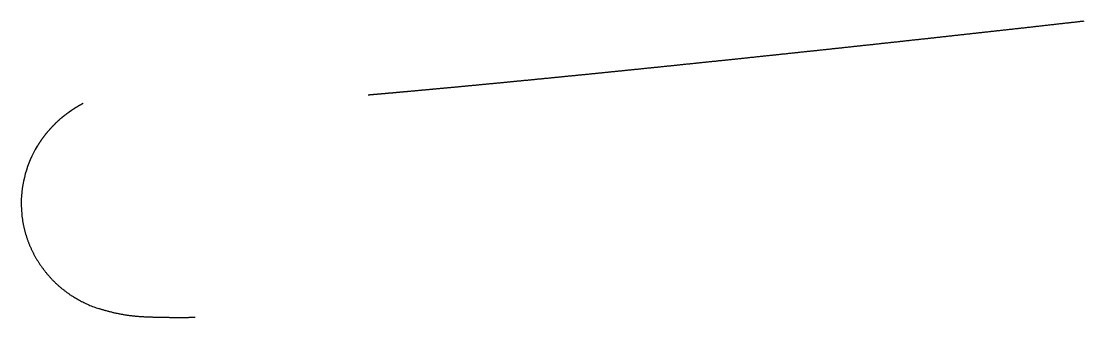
# Model space of a CAD drawing. Extents: x -120222 to -41942, y -19134 to 30932.
# Drawn here: x -96536.67 to -96506.37, y 2106.69 to 2115.14 of the extents above; entities that cross this region are included whole.
import ezdxf

# ---------------------------------------------------------------- set-up
doc = ezdxf.new("R2010")
doc.units = 0
doc.header["$LTSCALE"] = 150
doc.header["$MEASUREMENT"] = 0
doc.linetypes.add('______-18', pattern=[1.2, 0.6, -0.6])
doc.layers.get('0').update_dxf_attribs({"linetype": 'CONTINUOUS'})
doc.layers.add('___B', color=7, linetype='CONTINUOUS')

# ---------------------------------------------------------------- blocks, each defined once
blk = doc.blocks.new('____-249')
at = {"color": 1, "linetype": '______-18', "flags": 128}
for points in [[(-102941.474, -2433.561), (-102941.499, -2433.564), (-102941.524, -2433.567), (-102941.548, -2433.57), (-102941.573, -2433.572), (-102941.598, -2433.575), (-102941.623, -2433.578), (-102941.647, -2433.581), (-102941.672, -2433.584), (-102941.697, -2433.586), (-102941.722, -2433.589), (-102941.746, -2433.592), (-102941.771, -2433.595), (-102941.796, -2433.597), (-102941.821, -2433.6), (-102941.845, -2433.603), (-102941.87, -2433.606), (-102941.895, -2433.609), (-102941.92, -2433.611), (-102941.945, -2433.614), (-102941.969, -2433.617), (-102941.994, -2433.62), (-102942.019, -2433.623), (-102942.044, -2433.625), (-102942.068, -2433.628), (-102942.093, -2433.631), (-102942.118, -2433.634), (-102942.143, -2433.636), (-102942.167, -2433.639), (-102942.192, -2433.642), (-102942.217, -2433.645), (-102942.242, -2433.648), (-102942.266, -2433.65), (-102942.291, -2433.653), (-102942.316, -2433.656), (-102942.341, -2433.659), (-102942.365, -2433.661), (-102942.39, -2433.664), (-102942.415, -2433.667), (-102942.44, -2433.67), (-102942.464, -2433.673), (-102942.489, -2433.675), (-102942.514, -2433.678), (-102942.539, -2433.681), (-102942.564, -2433.684), (-102942.588, -2433.686), (-102942.613, -2433.689), (-102942.638, -2433.692), (-102942.663, -2433.695), (-102942.687, -2433.698), (-102942.712, -2433.7), (-102942.737, -2433.703), (-102942.762, -2433.706), (-102942.786, -2433.709), (-102942.811, -2433.711), (-102942.836, -2433.714), (-102942.861, -2433.717), (-102942.885, -2433.72), (-102942.91, -2433.722), (-102942.935, -2433.725), (-102942.96, -2433.728), (-102942.984, -2433.731), (-102943.009, -2433.734), (-102943.034, -2433.736), (-102943.059, -2433.739), (-102943.084, -2433.742), (-102943.108, -2433.745), (-102943.133, -2433.747), (-102943.158, -2433.75), (-102943.183, -2433.753), (-102943.207, -2433.756), (-102943.232, -2433.758), (-102943.257, -2433.761), (-102943.281, -2433.764), (-102943.306, -2433.767), (-102943.331, -2433.769), (-102943.356, -2433.772), (-102943.38, -2433.775), (-102943.405, -2433.778), (-102943.43, -2433.78), (-102943.454, -2433.783), (-102943.479, -2433.786), (-102943.504, -2433.789), (-102943.529, -2433.791), (-102943.553, -2433.794), (-102943.578, -2433.797), (-102943.603, -2433.8), (-102943.627, -2433.802), (-102943.652, -2433.805), (-102943.677, -2433.808), (-102943.701, -2433.811), (-102943.726, -2433.813), (-102943.751, -2433.816), (-102943.775, -2433.819), (-102943.8, -2433.822), (-102943.825, -2433.824), (-102943.849, -2433.827), (-102943.874, -2433.83), (-102943.899, -2433.833), (-102943.923, -2433.835), (-102943.948, -2433.838), (-102943.972, -2433.841), (-102943.997, -2433.844), (-102944.022, -2433.846), (-102944.046, -2433.849), (-102944.071, -2433.852), (-102944.096, -2433.854), (-102944.12, -2433.857), (-102944.145, -2433.86), (-102944.169, -2433.863), (-102944.194, -2433.865), (-102944.219, -2433.868), (-102944.243, -2433.871), (-102944.268, -2433.874), (-102944.292, -2433.876), (-102944.317, -2433.879), (-102944.341, -2433.882), (-102944.366, -2433.884), (-102944.391, -2433.887), (-102944.415, -2433.89), (-102944.44, -2433.893), (-102944.464, -2433.895), (-102944.489, -2433.898), (-102944.513, -2433.901), (-102944.538, -2433.903), (-102944.562, -2433.906), (-102944.587, -2433.909), (-102944.612, -2433.912), (-102944.636, -2433.914), (-102944.661, -2433.917), (-102944.685, -2433.92), (-102944.71, -2433.922), (-102944.734, -2433.925), (-102944.759, -2433.928), (-102944.783, -2433.93), (-102944.808, -2433.933), (-102944.832, -2433.936), (-102944.857, -2433.939), (-102944.881, -2433.941), (-102944.906, -2433.944), (-102944.93, -2433.947), (-102944.955, -2433.949), (-102944.979, -2433.952), (-102945.004, -2433.955), (-102945.028, -2433.957), (-102945.053, -2433.96), (-102945.077, -2433.963), (-102945.102, -2433.966), (-102945.126, -2433.968), (-102945.15, -2433.971), (-102945.175, -2433.974), (-102945.199, -2433.976), (-102945.224, -2433.979), (-102945.248, -2433.982), (-102945.273, -2433.984), (-102945.297, -2433.987), (-102945.322, -2433.99), (-102945.346, -2433.992), (-102945.37, -2433.995), (-102945.395, -2433.998), (-102945.419, -2434), (-102945.444, -2434.003), (-102945.468, -2434.006), (-102945.492, -2434.009), (-102945.517, -2434.011), (-102945.541, -2434.014), (-102945.566, -2434.017), (-102945.59, -2434.019), (-102945.614, -2434.022), (-102945.639, -2434.025), (-102945.663, -2434.027), (-102945.688, -2434.03), (-102945.712, -2434.033), (-102945.736, -2434.035), (-102945.761, -2434.038), (-102945.785, -2434.041), (-102945.809, -2434.043), (-102945.834, -2434.046), (-102945.858, -2434.049), (-102945.882, -2434.051), (-102945.907, -2434.054), (-102945.931, -2434.057), (-102945.955, -2434.059), (-102945.98, -2434.062), (-102946.004, -2434.065), (-102946.028, -2434.067), (-102946.053, -2434.07), (-102946.077, -2434.073), (-102946.101, -2434.075), (-102946.126, -2434.078), (-102946.15, -2434.081), (-102946.174, -2434.083), (-102946.199, -2434.086), (-102946.223, -2434.088), (-102946.247, -2434.091), (-102946.272, -2434.094), (-102946.296, -2434.096), (-102946.32, -2434.099), (-102946.344, -2434.102), (-102946.369, -2434.104), (-102946.393, -2434.107), (-102946.417, -2434.11), (-102946.441, -2434.112), (-102946.466, -2434.115), (-102946.49, -2434.118), (-102946.514, -2434.12), (-102946.538, -2434.123), (-102946.562, -2434.126), (-102946.587, -2434.128), (-102946.611, -2434.131), (-102946.635, -2434.133), (-102946.659, -2434.136), (-102946.683, -2434.139), (-102946.708, -2434.141), (-102946.732, -2434.144), (-102946.756, -2434.147), (-102946.78, -2434.149), (-102946.804, -2434.152), (-102946.828, -2434.154), (-102946.853, -2434.157), (-102946.877, -2434.16), (-102946.901, -2434.162), (-102946.925, -2434.165), (-102946.949, -2434.168), (-102946.973, -2434.17), (-102946.997, -2434.173), (-102947.021, -2434.175), (-102947.046, -2434.178), (-102947.07, -2434.181), (-102947.094, -2434.183), (-102947.118, -2434.186), (-102947.142, -2434.188), (-102947.166, -2434.191), (-102947.19, -2434.194), (-102947.214, -2434.196), (-102947.238, -2434.199), (-102947.262, -2434.202), (-102947.286, -2434.204), (-102947.31, -2434.207), (-102947.334, -2434.209), (-102947.358, -2434.212), (-102947.382, -2434.215), (-102947.406, -2434.217), (-102947.43, -2434.22), (-102947.454, -2434.222), (-102947.478, -2434.225), (-102947.502, -2434.228), (-102947.526, -2434.23), (-102947.55, -2434.233), (-102947.574, -2434.235), (-102947.598, -2434.238), (-102947.622, -2434.24), (-102947.646, -2434.243), (-102947.67, -2434.246), (-102947.694, -2434.248), (-102947.718, -2434.251), (-102947.742, -2434.253), (-102947.766, -2434.256), (-102947.79, -2434.259), (-102947.814, -2434.261), (-102947.838, -2434.264), (-102947.862, -2434.266), (-102947.885, -2434.269), (-102947.909, -2434.271), (-102947.933, -2434.274), (-102947.957, -2434.277), (-102947.981, -2434.279), (-102948.005, -2434.282), (-102948.029, -2434.284), (-102948.053, -2434.287), (-102948.076, -2434.289), (-102948.1, -2434.292), (-102948.124, -2434.295), (-102948.148, -2434.297), (-102948.172, -2434.3), (-102948.196, -2434.302), (-102948.219, -2434.305), (-102948.243, -2434.307), (-102948.267, -2434.31), (-102948.291, -2434.313), (-102948.315, -2434.315), (-102948.338, -2434.318), (-102948.362, -2434.32), (-102948.386, -2434.323), (-102948.41, -2434.325), (-102948.433, -2434.328), (-102948.457, -2434.33), (-102948.481, -2434.333), (-102948.505, -2434.335), (-102948.528, -2434.338), (-102948.552, -2434.341), (-102948.576, -2434.343), (-102948.6, -2434.346), (-102948.623, -2434.348), (-102948.647, -2434.351), (-102948.671, -2434.353), (-102948.695, -2434.356), (-102948.718, -2434.358), (-102948.742, -2434.361), (-102948.766, -2434.363), (-102948.789, -2434.366), (-102948.813, -2434.369), (-102948.837, -2434.371), (-102948.86, -2434.374), (-102948.884, -2434.376), (-102948.908, -2434.379), (-102948.931, -2434.381), (-102948.955, -2434.384), (-102948.978, -2434.386), (-102949.002, -2434.389), (-102949.026, -2434.391), (-102949.049, -2434.394), (-102949.073, -2434.396), (-102949.097, -2434.399), (-102949.12, -2434.401), (-102949.144, -2434.404), (-102949.167, -2434.406), (-102949.191, -2434.409), (-102949.215, -2434.411), (-102949.238, -2434.414), (-102949.262, -2434.416), (-102949.285, -2434.419), (-102949.309, -2434.421), (-102949.332, -2434.424), (-102949.356, -2434.426), (-102949.379, -2434.429), (-102949.403, -2434.431), (-102949.426, -2434.434), (-102949.45, -2434.436), (-102949.473, -2434.439), (-102949.497, -2434.441), (-102949.52, -2434.444), (-102949.544, -2434.446), (-102949.567, -2434.449), (-102949.591, -2434.451), (-102949.614, -2434.454), (-102949.637, -2434.456), (-102949.661, -2434.459), (-102949.684, -2434.461), (-102949.708, -2434.464), (-102949.731, -2434.466), (-102949.754, -2434.469), (-102949.778, -2434.471), (-102949.801, -2434.474), (-102949.824, -2434.476), (-102949.848, -2434.479), (-102949.871, -2434.481), (-102949.894, -2434.484), (-102949.918, -2434.486), (-102949.941, -2434.489), (-102949.964, -2434.491), (-102949.988, -2434.494), (-102950.011, -2434.496), (-102950.034, -2434.499), (-102950.057, -2434.501), (-102950.081, -2434.503), (-102950.104, -2434.506), (-102950.127, -2434.508), (-102950.15, -2434.511), (-102950.174, -2434.513), (-102950.197, -2434.516), (-102950.22, -2434.518), (-102950.243, -2434.521), (-102950.266, -2434.523), (-102950.29, -2434.526), (-102950.313, -2434.528), (-102950.336, -2434.53), (-102950.359, -2434.533), (-102950.382, -2434.535), (-102950.405, -2434.538), (-102950.428, -2434.54), (-102950.451, -2434.543), (-102950.475, -2434.545), (-102950.498, -2434.548), (-102950.521, -2434.55), (-102950.544, -2434.552), (-102950.567, -2434.555), (-102950.59, -2434.557), (-102950.613, -2434.56), (-102950.636, -2434.562), (-102950.659, -2434.565), (-102950.682, -2434.567), (-102950.705, -2434.569), (-102950.728, -2434.572), (-102950.751, -2434.574), (-102950.774, -2434.577), (-102950.797, -2434.579), (-102950.82, -2434.582), (-102950.843, -2434.584), (-102950.866, -2434.586), (-102950.889, -2434.589), (-102950.912, -2434.591), (-102950.935, -2434.594), (-102950.957, -2434.596), (-102950.98, -2434.598), (-102951.003, -2434.601), (-102951.026, -2434.603), (-102951.049, -2434.606), (-102951.072, -2434.608), (-102951.095, -2434.61), (-102951.118, -2434.613), (-102951.14, -2434.615), (-102951.163, -2434.618), (-102951.186, -2434.62), (-102951.209, -2434.622), (-102951.232, -2434.625), (-102951.254, -2434.627), (-102951.277, -2434.63), (-102951.3, -2434.632), (-102951.323, -2434.634), (-102951.346, -2434.637), (-102951.368, -2434.639), (-102951.391, -2434.641), (-102951.414, -2434.644), (-102951.436, -2434.646), (-102951.459, -2434.649), (-102951.482, -2434.651), (-102951.505, -2434.653), (-102951.527, -2434.656), (-102951.55, -2434.658), (-102951.573, -2434.66), (-102951.595, -2434.663), (-102951.618, -2434.665), (-102951.64, -2434.668), (-102951.663, -2434.67), (-102951.686, -2434.672), (-102951.708, -2434.675), (-102951.731, -2434.677), (-102951.754, -2434.679), (-102951.776, -2434.682), (-102951.799, -2434.684), (-102951.821, -2434.686), (-102951.844, -2434.689), (-102951.866, -2434.691), (-102951.889, -2434.693), (-102951.911, -2434.696), (-102951.934, -2434.698), (-102951.956, -2434.7), (-102951.979, -2434.703), (-102952.001, -2434.705), (-102952.024, -2434.707), (-102952.046, -2434.71), (-102952.069, -2434.712), (-102952.091, -2434.714), (-102952.114, -2434.717), (-102952.136, -2434.719), (-102952.159, -2434.721), (-102952.181, -2434.724), (-102952.203, -2434.726), (-102952.226, -2434.728), (-102952.248, -2434.731), (-102952.271, -2434.733), (-102952.293, -2434.735), (-102952.315, -2434.738), (-102952.338, -2434.74), (-102952.36, -2434.742), (-102952.382, -2434.745), (-102952.405, -2434.747), (-102952.427, -2434.749), (-102952.449, -2434.752), (-102952.471, -2434.754), (-102952.494, -2434.756), (-102952.516, -2434.759), (-102952.538, -2434.761), (-102952.56, -2434.763), (-102952.583, -2434.765), (-102952.605, -2434.768), (-102952.627, -2434.77), (-102952.649, -2434.772), (-102952.671, -2434.775), (-102952.694, -2434.777), (-102952.716, -2434.779), (-102952.738, -2434.781), (-102952.76, -2434.784), (-102952.782, -2434.786), (-102952.804, -2434.788), (-102952.826, -2434.791), (-102952.848, -2434.793), (-102952.87, -2434.795), (-102952.893, -2434.797), (-102952.915, -2434.8), (-102952.937, -2434.802), (-102952.959, -2434.804), (-102952.981, -2434.806), (-102953.003, -2434.809), (-102953.025, -2434.811), (-102953.047, -2434.813), (-102953.069, -2434.816), (-102953.091, -2434.818), (-102953.113, -2434.82), (-102953.134, -2434.822), (-102953.156, -2434.825), (-102953.178, -2434.827), (-102953.2, -2434.829), (-102953.222, -2434.831), (-102953.244, -2434.834), (-102953.266, -2434.836), (-102953.288, -2434.838), (-102953.31, -2434.84), (-102953.331, -2434.843), (-102953.353, -2434.845), (-102953.375, -2434.847), (-102953.397, -2434.849), (-102953.419, -2434.852), (-102953.44, -2434.854), (-102953.462, -2434.856), (-102953.484, -2434.858), (-102953.506, -2434.86), (-102953.527, -2434.863), (-102953.549, -2434.865), (-102953.571, -2434.867), (-102953.593, -2434.869), (-102953.614, -2434.872), (-102953.636, -2434.874), (-102953.658, -2434.876), (-102953.679, -2434.878), (-102953.701, -2434.88), (-102953.722, -2434.883), (-102953.744, -2434.885), (-102953.766, -2434.887), (-102953.787, -2434.889), (-102953.809, -2434.891), (-102953.83, -2434.894), (-102953.852, -2434.896), (-102953.874, -2434.898), (-102953.895, -2434.9), (-102953.917, -2434.902), (-102953.938, -2434.905), (-102953.96, -2434.907), (-102953.981, -2434.909), (-102954.003, -2434.911), (-102954.024, -2434.913), (-102954.046, -2434.916), (-102954.067, -2434.918), (-102954.088, -2434.92), (-102954.11, -2434.922), (-102954.131, -2434.924), (-102954.153, -2434.926), (-102954.174, -2434.929), (-102954.196, -2434.931), (-102954.217, -2434.933), (-102954.238, -2434.935), (-102954.26, -2434.937), (-102954.281, -2434.94), (-102954.302, -2434.942), (-102954.324, -2434.944), (-102954.345, -2434.946), (-102954.366, -2434.948), (-102954.387, -2434.95), (-102954.409, -2434.952), (-102954.43, -2434.955), (-102954.451, -2434.957), (-102954.472, -2434.959), (-102954.494, -2434.961), (-102954.515, -2434.963), (-102954.536, -2434.965), (-102954.557, -2434.968), (-102954.578, -2434.97), (-102954.6, -2434.972), (-102954.621, -2434.974), (-102954.642, -2434.976), (-102954.663, -2434.978), (-102954.684, -2434.98), (-102954.705, -2434.983), (-102954.726, -2434.985), (-102954.748, -2434.987), (-102954.769, -2434.989), (-102954.79, -2434.991), (-102954.811, -2434.993), (-102954.832, -2434.995), (-102954.853, -2434.997), (-102954.874, -2435), (-102954.895, -2435.002), (-102954.916, -2435.004), (-102954.937, -2435.006), (-102954.958, -2435.008), (-102954.979, -2435.01), (-102955, -2435.012), (-102955.021, -2435.014), (-102955.042, -2435.016), (-102955.062, -2435.019), (-102955.083, -2435.021), (-102955.104, -2435.023), (-102955.125, -2435.025), (-102955.146, -2435.027), (-102955.167, -2435.029), (-102955.188, -2435.031), (-102955.208, -2435.033), (-102955.229, -2435.035), (-102955.25, -2435.037), (-102955.271, -2435.039), (-102955.292, -2435.042), (-102955.312, -2435.044), (-102955.333, -2435.046), (-102955.354, -2435.048), (-102955.375, -2435.05), (-102955.395, -2435.052), (-102955.416, -2435.054), (-102955.437, -2435.056), (-102955.457, -2435.058), (-102955.478, -2435.06), (-102955.499, -2435.062), (-102955.519, -2435.064), (-102955.54, -2435.066), (-102955.56, -2435.068), (-102955.581, -2435.07), (-102955.601, -2435.073), (-102955.622, -2435.075), (-102955.643, -2435.077), (-102955.663, -2435.079), (-102955.684, -2435.081), (-102955.704, -2435.083), (-102955.725, -2435.085), (-102955.745, -2435.087), (-102955.765, -2435.089), (-102955.786, -2435.091), (-102955.806, -2435.093), (-102955.827, -2435.095), (-102955.847, -2435.097), (-102955.868, -2435.099), (-102955.888, -2435.101), (-102955.908, -2435.103), (-102955.929, -2435.105), (-102955.949, -2435.107), (-102955.969, -2435.109), (-102955.99, -2435.111), (-102956.01, -2435.113), (-102956.03, -2435.115), (-102956.05, -2435.117), (-102956.071, -2435.119), (-102956.091, -2435.121), (-102956.111, -2435.123), (-102956.131, -2435.125), (-102956.152, -2435.127), (-102956.172, -2435.129), (-102956.192, -2435.131), (-102956.212, -2435.133), (-102956.232, -2435.135), (-102956.252, -2435.137), (-102956.272, -2435.139), (-102956.293, -2435.141), (-102956.313, -2435.143), (-102956.333, -2435.145), (-102956.353, -2435.147), (-102956.373, -2435.149), (-102956.393, -2435.151), (-102956.413, -2435.153), (-102956.433, -2435.155), (-102956.453, -2435.157), (-102956.473, -2435.159), (-102956.493, -2435.161), (-102956.513, -2435.163), (-102956.533, -2435.165), (-102956.553, -2435.167), (-102956.573, -2435.169), (-102956.592, -2435.171), (-102956.612, -2435.173), (-102956.632, -2435.175), (-102956.652, -2435.177), (-102956.672, -2435.179), (-102956.692, -2435.181), (-102956.712, -2435.183), (-102956.731, -2435.185), (-102956.751, -2435.187), (-102956.771, -2435.188), (-102956.791, -2435.19), (-102956.81, -2435.192), (-102956.83, -2435.194), (-102956.85, -2435.196), (-102956.87, -2435.198), (-102956.889, -2435.2), (-102956.909, -2435.202), (-102956.929, -2435.204), (-102956.948, -2435.206), (-102956.968, -2435.208), (-102956.988, -2435.21), (-102957.007, -2435.212), (-102957.027, -2435.214), (-102957.046, -2435.215), (-102957.066, -2435.217), (-102957.086, -2435.219), (-102957.105, -2435.221), (-102957.125, -2435.223), (-102957.144, -2435.225), (-102957.164, -2435.227), (-102957.183, -2435.229), (-102957.203, -2435.231), (-102957.222, -2435.233), (-102957.242, -2435.235), (-102957.261, -2435.236), (-102957.28, -2435.238), (-102957.3, -2435.24), (-102957.319, -2435.242), (-102957.339, -2435.244), (-102957.358, -2435.246), (-102957.377, -2435.248), (-102957.397, -2435.25), (-102957.416, -2435.252), (-102957.435, -2435.253), (-102957.455, -2435.255), (-102957.474, -2435.257), (-102957.493, -2435.259), (-102957.513, -2435.261), (-102957.532, -2435.263), (-102957.551, -2435.265), (-102957.57, -2435.266), (-102957.589, -2435.268), (-102957.609, -2435.27), (-102957.628, -2435.272), (-102957.647, -2435.274), (-102957.666, -2435.276), (-102957.685, -2435.278), (-102957.704, -2435.279), (-102957.723, -2435.281), (-102957.743, -2435.283), (-102957.762, -2435.285), (-102957.781, -2435.287), (-102957.8, -2435.289), (-102957.819, -2435.291), (-102957.838, -2435.292), (-102957.857, -2435.294), (-102957.876, -2435.296), (-102957.895, -2435.298), (-102957.914, -2435.3), (-102957.932, -2435.301), (-102957.951, -2435.303), (-102957.97, -2435.305), (-102957.989, -2435.307), (-102958.008, -2435.309), (-102958.027, -2435.311), (-102958.046, -2435.312), (-102958.064, -2435.314), (-102958.083, -2435.316), (-102958.102, -2435.318), (-102958.121, -2435.32), (-102958.139, -2435.321), (-102958.158, -2435.323), (-102958.177, -2435.325), (-102958.196, -2435.327), (-102958.214, -2435.329), (-102958.233, -2435.33), (-102958.251, -2435.332), (-102958.27, -2435.334), (-102958.289, -2435.336), (-102958.307, -2435.338), (-102958.326, -2435.339), (-102958.344, -2435.341), (-102958.363, -2435.343), (-102958.381, -2435.345), (-102958.4, -2435.346), (-102958.418, -2435.348), (-102958.437, -2435.35), (-102958.455, -2435.352), (-102958.474, -2435.353), (-102958.492, -2435.355), (-102958.511, -2435.357), (-102958.529, -2435.359), (-102958.547, -2435.36), (-102958.566, -2435.362), (-102958.584, -2435.364), (-102958.603, -2435.366), (-102958.621, -2435.367), (-102958.639, -2435.369), (-102958.657, -2435.371), (-102958.676, -2435.373), (-102958.694, -2435.374), (-102958.712, -2435.376), (-102958.73, -2435.378), (-102958.749, -2435.38), (-102958.767, -2435.381), (-102958.785, -2435.383), (-102958.803, -2435.385), (-102958.821, -2435.387), (-102958.839, -2435.388), (-102958.857, -2435.39), (-102958.876, -2435.392), (-102958.894, -2435.393), (-102958.912, -2435.395), (-102958.93, -2435.397), (-102958.948, -2435.398), (-102958.966, -2435.4), (-102958.984, -2435.402), (-102959.002, -2435.404), (-102959.02, -2435.405), (-102959.038, -2435.407), (-102959.055, -2435.409), (-102959.073, -2435.41), (-102959.091, -2435.412), (-102959.109, -2435.414), (-102959.127, -2435.415), (-102959.145, -2435.417), (-102959.163, -2435.419), (-102959.18, -2435.42), (-102959.198, -2435.422), (-102959.216, -2435.424), (-102959.234, -2435.425), (-102959.252, -2435.427), (-102959.269, -2435.429), (-102959.287, -2435.43), (-102959.305, -2435.432), (-102959.322, -2435.434), (-102959.34, -2435.435), (-102959.358, -2435.437), (-102959.375, -2435.439), (-102959.393, -2435.44), (-102959.411, -2435.442), (-102959.428, -2435.444), (-102959.446, -2435.445), (-102959.463, -2435.447), (-102959.481, -2435.449), (-102959.498, -2435.45), (-102959.516, -2435.452), (-102959.533, -2435.454), (-102959.551, -2435.455), (-102959.568, -2435.457), (-102959.586, -2435.458), (-102959.603, -2435.46), (-102959.62, -2435.462), (-102959.638, -2435.463), (-102959.655, -2435.465), (-102959.673, -2435.466), (-102959.69, -2435.468), (-102959.707, -2435.47), (-102959.724, -2435.471), (-102959.742, -2435.473), (-102959.759, -2435.475), (-102959.776, -2435.476), (-102959.794, -2435.478), (-102959.811, -2435.479), (-102959.828, -2435.481), (-102959.845, -2435.482), (-102959.862, -2435.484), (-102959.88, -2435.486), (-102959.897, -2435.487), (-102959.914, -2435.489), (-102959.931, -2435.49), (-102959.947, -2435.492), (-102959.964, -2435.494), (-102959.981, -2435.495), (-102959.998, -2435.497), (-102960.014, -2435.498), (-102960.031, -2435.5), (-102960.047, -2435.501), (-102960.064, -2435.503), (-102960.08, -2435.504), (-102960.096, -2435.506), (-102960.112, -2435.507), (-102960.128, -2435.509), (-102960.144, -2435.51), (-102960.16, -2435.512), (-102960.176, -2435.513), (-102960.191, -2435.514), (-102960.207, -2435.516), (-102960.223, -2435.517), (-102960.238, -2435.519), (-102960.254, -2435.52), (-102960.269, -2435.522), (-102960.284, -2435.523), (-102960.299, -2435.524), (-102960.315, -2435.526), (-102960.33, -2435.527), (-102960.345, -2435.528), (-102960.359, -2435.53), (-102960.374, -2435.531), (-102960.389, -2435.533), (-102960.404, -2435.534), (-102960.418, -2435.535), (-102960.433, -2435.537), (-102960.447, -2435.538), (-102960.461, -2435.539), (-102960.476, -2435.54), (-102960.49, -2435.542), (-102960.504, -2435.543), (-102960.518, -2435.544), (-102960.532, -2435.546), (-102960.546, -2435.547), (-102960.56, -2435.548), (-102960.573, -2435.549), (-102960.587, -2435.551), (-102960.601, -2435.552), (-102960.614, -2435.553), (-102960.628, -2435.554), (-102960.641, -2435.555), (-102960.654, -2435.557), (-102960.667, -2435.558), (-102960.68, -2435.559), (-102960.693, -2435.56), (-102960.706, -2435.561), (-102960.719, -2435.563), (-102960.732, -2435.564), (-102960.745, -2435.565), (-102960.757, -2435.566), (-102960.77, -2435.567), (-102960.783, -2435.568), (-102960.795, -2435.569), (-102960.807, -2435.571), (-102960.82, -2435.572), (-102960.832, -2435.573), (-102960.844, -2435.574), (-102960.856, -2435.575), (-102960.868, -2435.576), (-102960.88, -2435.577), (-102960.892, -2435.578), (-102960.903, -2435.579), (-102960.915, -2435.58), (-102960.926, -2435.581), (-102960.938, -2435.582), (-102960.949, -2435.583), (-102960.961, -2435.584), (-102960.972, -2435.585), (-102960.983, -2435.586), (-102960.994, -2435.587), (-102961.005, -2435.588), (-102961.016, -2435.589), (-102961.027, -2435.59), (-102961.037, -2435.591), (-102961.048, -2435.592), (-102961.059, -2435.593), (-102961.069, -2435.594), (-102961.079, -2435.595), (-102961.09, -2435.596), (-102961.1, -2435.597), (-102961.11, -2435.598), (-102961.12, -2435.599), (-102961.13, -2435.6), (-102961.14, -2435.6), (-102961.15, -2435.601), (-102961.16, -2435.602), (-102961.17, -2435.603), (-102961.179, -2435.604), (-102961.189, -2435.605), (-102961.198, -2435.606), (-102961.207, -2435.606), (-102961.217, -2435.607), (-102961.226, -2435.608), (-102961.235, -2435.609), (-102961.244, -2435.61), (-102961.253, -2435.61), (-102961.262, -2435.611), (-102961.271, -2435.612), (-102961.279, -2435.613), (-102961.288, -2435.614), (-102961.297, -2435.614), (-102961.305, -2435.615), (-102961.314, -2435.616), (-102961.322, -2435.617), (-102961.33, -2435.617), (-102961.338, -2435.618), (-102961.346, -2435.619), (-102961.354, -2435.619), (-102961.362, -2435.62), (-102961.37, -2435.621), (-102961.378, -2435.622), (-102961.385, -2435.622), (-102961.393, -2435.623), (-102961.4, -2435.624), (-102961.408, -2435.624), (-102961.415, -2435.625), (-102961.423, -2435.626), (-102961.43, -2435.626), (-102961.437, -2435.627), (-102961.444, -2435.627), (-102961.451, -2435.628), (-102961.458, -2435.629), (-102961.465, -2435.629), (-102961.472, -2435.63), (-102961.479, -2435.631), (-102961.486, -2435.631), (-102961.493, -2435.632), (-102961.5, -2435.632), (-102961.507, -2435.633), (-102961.514, -2435.634), (-102961.521, -2435.634), (-102961.528, -2435.635), (-102961.535, -2435.636), (-102961.542, -2435.636), (-102961.549, -2435.637), (-102961.556, -2435.637), (-102961.563, -2435.638), (-102961.57, -2435.639), (-102961.577, -2435.639), (-102961.584, -2435.64), (-102961.591, -2435.64), (-102961.598, -2435.641), (-102961.605, -2435.642), (-102961.612, -2435.642), (-102961.619, -2435.643), (-102961.626, -2435.643), (-102961.633, -2435.644), (-102961.64, -2435.645), (-102961.647, -2435.645), (-102961.654, -2435.646), (-102961.661, -2435.647), (-102961.668, -2435.647), (-102961.675, -2435.648), (-102961.682, -2435.648), (-102961.688, -2435.649), (-102961.695, -2435.65), (-102961.702, -2435.65), (-102961.709, -2435.651), (-102961.716, -2435.651), (-102961.723, -2435.652), (-102961.73, -2435.653), (-102961.737, -2435.653), (-102961.744, -2435.654), (-102961.751, -2435.654), (-102961.757, -2435.655), (-102961.764, -2435.656), (-102961.771, -2435.656), (-102961.778, -2435.657), (-102961.785, -2435.657), (-102961.792, -2435.658), (-102961.799, -2435.659), (-102961.806, -2435.659), (-102961.812, -2435.66), (-102961.819, -2435.66), (-102961.826, -2435.661), (-102961.833, -2435.662), (-102961.84, -2435.662), (-102961.847, -2435.663), (-102961.853, -2435.663), (-102961.86, -2435.664), (-102961.867, -2435.665), (-102961.874, -2435.665), (-102961.881, -2435.666), (-102961.881, -2435.666)], [(-102966.815, -2442.003), (-102966.837, -2442.003), (-102966.858, -2442.004), (-102966.88, -2442.004), (-102966.902, -2442.004), (-102966.923, -2442.005), (-102966.945, -2442.005), (-102966.966, -2442.005), (-102966.988, -2442.005), (-102967.009, -2442.006), (-102967.031, -2442.006), (-102967.053, -2442.006), (-102967.074, -2442.006), (-102967.096, -2442.006), (-102967.117, -2442.007), (-102967.139, -2442.007), (-102967.161, -2442.007), (-102967.182, -2442.007), (-102967.204, -2442.007), (-102967.226, -2442.007), (-102967.247, -2442.007), (-102967.269, -2442.007), (-102967.291, -2442.007), (-102967.312, -2442.007), (-102967.334, -2442.007), (-102967.356, -2442.007), (-102967.377, -2442.007), (-102967.399, -2442.007), (-102967.421, -2442.007), (-102967.442, -2442.006), (-102967.464, -2442.006), (-102967.486, -2442.006), (-102967.507, -2442.006), (-102967.529, -2442.006), (-102967.551, -2442.005), (-102967.573, -2442.005), (-102967.594, -2442.005), (-102967.616, -2442.005), (-102967.638, -2442.004), (-102967.66, -2442.004), (-102967.681, -2442.004), (-102967.703, -2442.003), (-102967.725, -2442.003), (-102967.747, -2442.002), (-102967.769, -2442.002), (-102967.79, -2442.002), (-102967.812, -2442.001), (-102967.834, -2442.001), (-102967.856, -2442), (-102967.878, -2442), (-102967.899, -2441.999), (-102967.921, -2441.998), (-102967.943, -2441.998), (-102967.965, -2441.997), (-102967.987, -2441.997), (-102968.009, -2441.996), (-102968.03, -2441.995), (-102968.052, -2441.995), (-102968.074, -2441.994), (-102968.096, -2441.993), (-102968.118, -2441.992), (-102968.14, -2441.992), (-102968.162, -2441.991), (-102968.183, -2441.99), (-102968.205, -2441.989), (-102968.227, -2441.988), (-102968.249, -2441.987), (-102968.271, -2441.986), (-102968.293, -2441.985), (-102968.315, -2441.984), (-102968.336, -2441.983), (-102968.358, -2441.981), (-102968.38, -2441.98), (-102968.402, -2441.978), (-102968.423, -2441.976), (-102968.445, -2441.975), (-102968.467, -2441.973), (-102968.488, -2441.971), (-102968.51, -2441.969), (-102968.531, -2441.966), (-102968.553, -2441.964), (-102968.574, -2441.962), (-102968.596, -2441.959), (-102968.617, -2441.957), (-102968.639, -2441.954), (-102968.66, -2441.951), (-102968.682, -2441.949), (-102968.703, -2441.946), (-102968.725, -2441.943), (-102968.746, -2441.94), (-102968.767, -2441.936), (-102968.789, -2441.933), (-102968.81, -2441.93), (-102968.831, -2441.926), (-102968.852, -2441.923), (-102968.874, -2441.919), (-102968.895, -2441.915), (-102968.916, -2441.912), (-102968.937, -2441.908), (-102968.958, -2441.904), (-102968.979, -2441.899), (-102969, -2441.895), (-102969.022, -2441.891), (-102969.043, -2441.887), (-102969.064, -2441.882), (-102969.085, -2441.877), (-102969.106, -2441.873), (-102969.127, -2441.868), (-102969.148, -2441.863), (-102969.168, -2441.858), (-102969.189, -2441.853), (-102969.21, -2441.848), (-102969.231, -2441.843), (-102969.252, -2441.837), (-102969.273, -2441.832), (-102969.293, -2441.827), (-102969.314, -2441.821), (-102969.335, -2441.815), (-102969.356, -2441.809), (-102969.376, -2441.804), (-102969.397, -2441.798), (-102969.418, -2441.792), (-102969.438, -2441.785), (-102969.459, -2441.779), (-102969.48, -2441.773), (-102969.5, -2441.766), (-102969.521, -2441.76), (-102969.541, -2441.753), (-102969.562, -2441.747), (-102969.562, -2441.747)]]:
    blk.add_lwpolyline(points, dxfattribs=at)
blk.add_lwpolyline([(-102970.004, -2435.901, 0.006616), (-102970.098, -2435.954), (-102970.098, -2435.954), (-102970.102, -2435.956), (-102970.105, -2435.958), (-102970.109, -2435.959), (-102970.112, -2435.961), (-102970.115, -2435.963), (-102970.119, -2435.965), (-102970.122, -2435.967), (-102970.126, -2435.969), (-102970.129, -2435.971), (-102970.133, -2435.973), (-102970.136, -2435.975), (-102970.139, -2435.977), (-102970.143, -2435.979), (-102970.146, -2435.981), (-102970.15, -2435.983), (-102970.153, -2435.985), (-102970.157, -2435.987), (-102970.16, -2435.99), (-102970.163, -2435.992), (-102970.167, -2435.994), (-102970.17, -2435.996), (-102970.174, -2435.998), (-102970.177, -2436), (-102970.18, -2436.002), (-102970.184, -2436.004), (-102970.187, -2436.006), (-102970.191, -2436.008), (-102970.194, -2436.01), (-102970.197, -2436.012), (-102970.201, -2436.014), (-102970.204, -2436.016), (-102970.207, -2436.018), (-102970.211, -2436.02), (-102970.214, -2436.022), (-102970.218, -2436.025), (-102970.221, -2436.027), (-102970.224, -2436.029), (-102970.228, -2436.031), (-102970.231, -2436.033), (-102970.234, -2436.035), (-102970.238, -2436.037), (-102970.241, -2436.039), (-102970.244, -2436.041), (-102970.248, -2436.044), (-102970.251, -2436.046), (-102970.255, -2436.048), (-102970.258, -2436.05), (-102970.261, -2436.052), (-102970.265, -2436.054), (-102970.268, -2436.056), (-102970.271, -2436.059), (-102970.275, -2436.061), (-102970.278, -2436.063), (-102970.281, -2436.065), (-102970.285, -2436.067), (-102970.288, -2436.069), (-102970.291, -2436.072), (-102970.295, -2436.074), (-102970.298, -2436.076), (-102970.301, -2436.078), (-102970.304, -2436.08), (-102970.308, -2436.083), (-102970.311, -2436.085), (-102970.314, -2436.087), (-102970.318, -2436.089), (-102970.321, -2436.091), (-102970.324, -2436.094), (-102970.328, -2436.096), (-102970.331, -2436.098), (-102970.335, -2436.101), (-102970.338, -2436.103), (-102970.342, -2436.106), (-102970.345, -2436.108), (-102970.349, -2436.11), (-102970.353, -2436.113), (-102970.356, -2436.116), (-102970.36, -2436.118), (-102970.364, -2436.121), (-102970.367, -2436.123), (-102970.371, -2436.126), (-102970.375, -2436.129), (-102970.379, -2436.131), (-102970.383, -2436.134), (-102970.387, -2436.137), (-102970.391, -2436.14), (-102970.395, -2436.143), (-102970.399, -2436.145), (-102970.403, -2436.148), (-102970.407, -2436.151), (-102970.411, -2436.154), (-102970.415, -2436.157), (-102970.419, -2436.16), (-102970.423, -2436.163), (-102970.427, -2436.166), (-102970.432, -2436.169), (-102970.436, -2436.173), (-102970.44, -2436.176), (-102970.445, -2436.179), (-102970.449, -2436.182), (-102970.453, -2436.185), (-102970.458, -2436.189), (-102970.462, -2436.192), (-102970.467, -2436.195), (-102970.471, -2436.199), (-102970.476, -2436.202), (-102970.48, -2436.205), (-102970.485, -2436.209), (-102970.49, -2436.212), (-102970.494, -2436.216), (-102970.499, -2436.219), (-102970.504, -2436.223), (-102970.508, -2436.227), (-102970.513, -2436.23), (-102970.518, -2436.234), (-102970.523, -2436.238), (-102970.528, -2436.241), (-102970.533, -2436.245), (-102970.538, -2436.249), (-102970.543, -2436.253), (-102970.548, -2436.256), (-102970.553, -2436.26), (-102970.558, -2436.264), (-102970.563, -2436.268), (-102970.568, -2436.272), (-102970.573, -2436.276), (-102970.578, -2436.28), (-102970.583, -2436.284), (-102970.589, -2436.288), (-102970.594, -2436.292), (-102970.599, -2436.296), (-102970.605, -2436.301), (-102970.61, -2436.305), (-102970.615, -2436.309), (-102970.621, -2436.313), (-102970.626, -2436.318), (-102970.631, -2436.322), (-102970.637, -2436.327), (-102970.642, -2436.331), (-102970.648, -2436.336), (-102970.653, -2436.34), (-102970.659, -2436.345), (-102970.664, -2436.35), (-102970.67, -2436.354), (-102970.675, -2436.359), (-102970.681, -2436.364), (-102970.686, -2436.369), (-102970.692, -2436.374), (-102970.697, -2436.379), (-102970.703, -2436.384), (-102970.708, -2436.389), (-102970.714, -2436.394), (-102970.72, -2436.399), (-102970.725, -2436.404), (-102970.731, -2436.41), (-102970.737, -2436.415), (-102970.743, -2436.42), (-102970.748, -2436.426), (-102970.754, -2436.431), (-102970.76, -2436.436), (-102970.766, -2436.442), (-102970.771, -2436.448), (-102970.777, -2436.453), (-102970.783, -2436.459), (-102970.789, -2436.464), (-102970.795, -2436.47), (-102970.801, -2436.476), (-102970.806, -2436.482), (-102970.812, -2436.488), (-102970.818, -2436.494), (-102970.824, -2436.5), (-102970.83, -2436.506), (-102970.836, -2436.512), (-102970.842, -2436.518), (-102970.848, -2436.524), (-102970.854, -2436.53), (-102970.86, -2436.536), (-102970.866, -2436.543), (-102970.872, -2436.549), (-102970.878, -2436.555), (-102970.884, -2436.562), (-102970.891, -2436.568), (-102970.897, -2436.575), (-102970.903, -2436.581), (-102970.909, -2436.588), (-102970.915, -2436.595), (-102970.921, -2436.601), (-102970.928, -2436.608), (-102970.934, -2436.615), (-102970.94, -2436.622), (-102970.946, -2436.629), (-102970.953, -2436.636), (-102970.959, -2436.643), (-102970.965, -2436.65), (-102970.972, -2436.657), (-102970.978, -2436.664), (-102970.984, -2436.671), (-102970.99, -2436.678), (-102970.996, -2436.685), (-102971.003, -2436.692), (-102971.009, -2436.699), (-102971.015, -2436.706), (-102971.021, -2436.713), (-102971.027, -2436.72), (-102971.033, -2436.728), (-102971.039, -2436.735), (-102971.045, -2436.742), (-102971.051, -2436.749), (-102971.057, -2436.757), (-102971.063, -2436.764), (-102971.069, -2436.771), (-102971.075, -2436.778), (-102971.081, -2436.786), (-102971.086, -2436.793), (-102971.092, -2436.8), (-102971.098, -2436.808), (-102971.104, -2436.815), (-102971.11, -2436.822), (-102971.115, -2436.83), (-102971.121, -2436.837), (-102971.127, -2436.845), (-102971.132, -2436.852), (-102971.138, -2436.86), (-102971.144, -2436.867), (-102971.149, -2436.875), (-102971.155, -2436.882), (-102971.16, -2436.89), (-102971.166, -2436.897), (-102971.171, -2436.905), (-102971.177, -2436.912), (-102971.182, -2436.92), (-102971.188, -2436.928), (-102971.193, -2436.935), (-102971.198, -2436.943), (-102971.204, -2436.951), (-102971.209, -2436.958), (-102971.214, -2436.966), (-102971.22, -2436.974), (-102971.225, -2436.982), (-102971.23, -2436.989), (-102971.235, -2436.997), (-102971.241, -2437.005), (-102971.246, -2437.013), (-102971.251, -2437.02), (-102971.256, -2437.028), (-102971.261, -2437.036), (-102971.266, -2437.044), (-102971.271, -2437.052), (-102971.276, -2437.06), (-102971.281, -2437.068), (-102971.286, -2437.076), (-102971.291, -2437.084), (-102971.296, -2437.092), (-102971.301, -2437.1), (-102971.306, -2437.108), (-102971.311, -2437.116), (-102971.316, -2437.124), (-102971.316, -2437.124), (-102971.316, -2437.124), (-102971.316, -2437.124, 0.136922), (-102971.77, -2438.749), (-102971.77, -2438.749), (-102971.77, -2438.749, 0.058611), (-102971.685, -2439.474), (-102971.685, -2439.474), (-102971.68, -2439.493), (-102971.676, -2439.511), (-102971.671, -2439.53), (-102971.666, -2439.549), (-102971.661, -2439.567), (-102971.656, -2439.586), (-102971.651, -2439.604), (-102971.645, -2439.622), (-102971.64, -2439.641), (-102971.634, -2439.659), (-102971.629, -2439.677), (-102971.623, -2439.696), (-102971.617, -2439.714), (-102971.611, -2439.732), (-102971.605, -2439.75), (-102971.599, -2439.768), (-102971.592, -2439.786), (-102971.586, -2439.804), (-102971.58, -2439.822), (-102971.573, -2439.84), (-102971.566, -2439.858), (-102971.559, -2439.875), (-102971.552, -2439.893), (-102971.545, -2439.911), (-102971.538, -2439.929), (-102971.531, -2439.946), (-102971.523, -2439.964), (-102971.516, -2439.981), (-102971.508, -2439.999), (-102971.5, -2440.016), (-102971.492, -2440.034), (-102971.484, -2440.051), (-102971.476, -2440.068), (-102971.468, -2440.085), (-102971.46, -2440.103), (-102971.451, -2440.12), (-102971.443, -2440.137), (-102971.434, -2440.154), (-102971.425, -2440.171), (-102971.416, -2440.188), (-102971.407, -2440.205), (-102971.398, -2440.222), (-102971.389, -2440.239), (-102971.38, -2440.256), (-102971.37, -2440.272), (-102971.361, -2440.289), (-102971.351, -2440.306), (-102971.341, -2440.322), (-102971.332, -2440.339), (-102971.322, -2440.356), (-102971.311, -2440.372), (-102971.301, -2440.388), (-102971.291, -2440.405), (-102971.28, -2440.421), (-102971.27, -2440.438), (-102971.259, -2440.454), (-102971.248, -2440.47), (-102971.238, -2440.486), (-102971.227, -2440.503), (-102971.215, -2440.519), (-102971.204, -2440.535), (-102971.193, -2440.551), (-102971.181, -2440.567), (-102971.17, -2440.583), (-102971.158, -2440.599), (-102971.147, -2440.614), (-102971.135, -2440.63), (-102971.123, -2440.646), (-102971.111, -2440.661), (-102971.099, -2440.676), (-102971.087, -2440.692), (-102971.075, -2440.707), (-102971.063, -2440.722), (-102971.05, -2440.737), (-102971.038, -2440.752), (-102971.025, -2440.767), (-102971.013, -2440.782), (-102971, -2440.796), (-102970.988, -2440.811), (-102970.975, -2440.826), (-102970.962, -2440.84), (-102970.949, -2440.854), (-102970.936, -2440.868), (-102970.923, -2440.883), (-102970.91, -2440.897), (-102970.897, -2440.911), (-102970.884, -2440.924), (-102970.87, -2440.938), (-102970.857, -2440.952), (-102970.843, -2440.965), (-102970.83, -2440.979), (-102970.816, -2440.992), (-102970.803, -2441.006), (-102970.789, -2441.019), (-102970.775, -2441.032), (-102970.761, -2441.045), (-102970.747, -2441.058), (-102970.733, -2441.071), (-102970.719, -2441.083), (-102970.705, -2441.096), (-102970.69, -2441.109), (-102970.676, -2441.121), (-102970.662, -2441.133), (-102970.647, -2441.146), (-102970.633, -2441.158), (-102970.618, -2441.17), (-102970.603, -2441.182), (-102970.589, -2441.194), (-102970.574, -2441.206), (-102970.559, -2441.217), (-102970.544, -2441.229), (-102970.529, -2441.241), (-102970.513, -2441.252), (-102970.498, -2441.264), (-102970.483, -2441.275), (-102970.468, -2441.286), (-102970.452, -2441.297), (-102970.437, -2441.308), (-102970.421, -2441.319), (-102970.405, -2441.33), (-102970.39, -2441.341), (-102970.374, -2441.351), (-102970.358, -2441.362), (-102970.342, -2441.372), (-102970.326, -2441.382), (-102970.31, -2441.393), (-102970.294, -2441.403), (-102970.277, -2441.413), (-102970.277, -2441.413), (-102970.277, -2441.413), (-102970.277, -2441.413, 0.014107), (-102970.117, -2441.506), (-102970.117, -2441.506), (-102970.117, -2441.506, 0.045125), (-102969.562, -2441.747)], format="xyb", dxfattribs=at)
blk = doc.blocks.new('____-250')
at = {"color": 1}
blk.add_blockref('____-249', (0, 0), dxfattribs=at)

msp = doc.modelspace()

# ---------------------------------------------------------------- block references
at = {"layer": '___B', "color": 0}
msp.add_blockref('____-250', (6435.10495, 4548.69799), dxfattribs=at)

doc.saveas('drawing.dxf')
